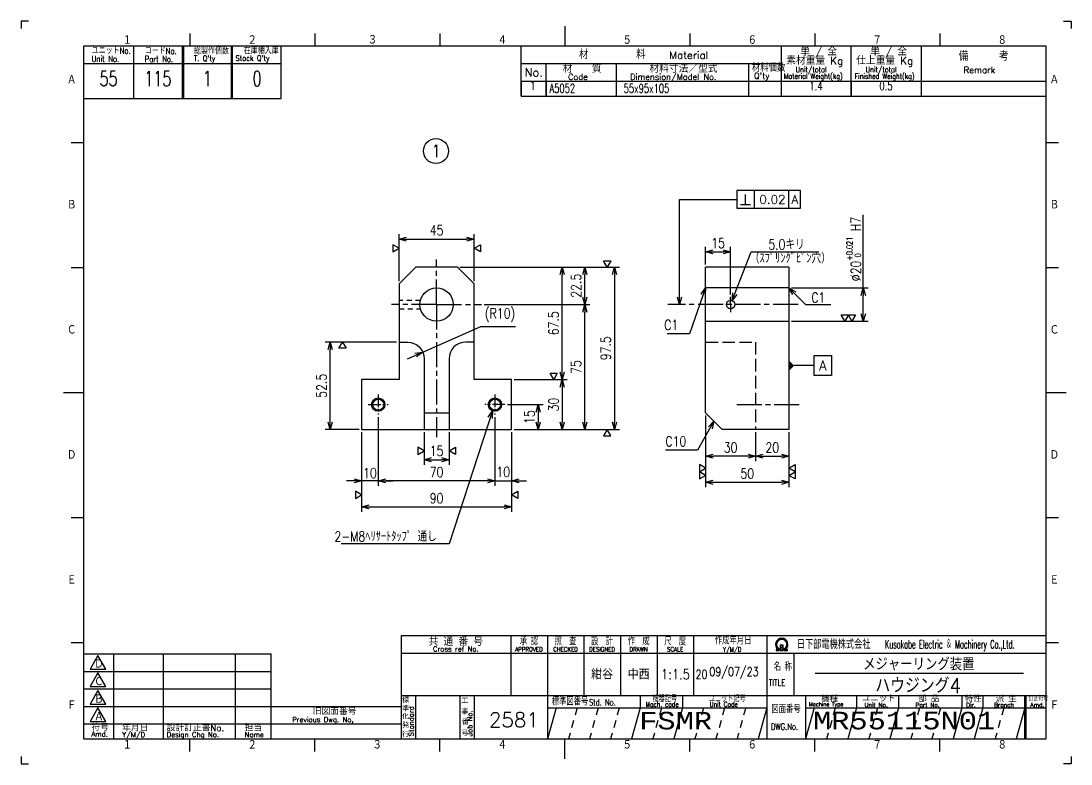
# Model space of a CAD drawing. Extents: x 0 to 630, y 0 to 446.
import ezdxf
from ezdxf.enums import TextEntityAlignment as Align

# ---------------------------------------------------------------- set-up
doc = ezdxf.new("R2010")
doc.units = 0
doc.header["$LTSCALE"] = 1.5
for name, pattern in [('GEN3', [6.75, 5, -1.75]), ('GEN3A', [3.5, 2, -1.5]), ('GEN7', [15, 10, -1.5, 2, -1.5]), ('GEN7A', [7.5, 5, -0.75, 1, -0.75])]:
    doc.linetypes.add(name, pattern=pattern)
doc.layers.get('0').update_dxf_attribs({"linetype": 'CONTINUOUS'})
doc.layers.get('DEFPOINTS').update_dxf_attribs({"linetype": 'CONTINUOUS'})
for name, color, linetype in [('2', 5, 'CONTINUOUS'), ('3', 6, 'GEN3'), ('3A', 6, 'GEN3A'), ('4', 3, 'CONTINUOUS'), ('5', 3, 'CONTINUOUS'), ('6', 52, 'CONTINUOUS'), ('7', 4, 'GEN7'), ('7A', 4, 'GEN7A'), ('8', 1, 'CONTINUOUS'), ('RAHM2', 1, 'CONTINUOUS'), ('RAHM3', 52, 'CONTINUOUS')]:
    doc.layers.add(name, color=color, linetype=linetype)
doc.styles.add('DIMENSION', font='monotxt.shx', dxfattribs={"bigfont": 'bigfont.shx'})
doc.styles.get("Standard").update_dxf_attribs({"font": 'romans.shx', "width": 0.8, "bigfont": 'extfont.shx'})
doc.styles.add('SYMBOLS', font='txt.shx', dxfattribs={"bigfont": 'extfont.shx'})
doc.dimstyles.new('GEN-ISO', dxfattribs={"dimtxt": 4, "dimasz": 3, "dimexe": 2, "dimexo": 1, "dimgap": 1, "dimtad": 3, "dimdec": 3, "dimrnd": 0.001, "dimdsep": 46, "dimtxsty": 'Standard', "dimblk": 'OPEN30', "dimcen": 0, "dimclrt": 52, "dimadec": 0, "dimazin": 0, "dimtp": 0.1, "dimtm": 0.1, "dimtfac": 0.6, "dimtdec": 3, "dimtmove": 2, "dimatfit": 3, "dimldrblk": 'OPEN30', "dimfxl": 1, "dimarcsym": 0})
doc.dimstyles.new('GEN-ISO$4', dxfattribs={"dimtxt": 4, "dimasz": 3, "dimexe": 2, "dimexo": 1, "dimgap": 1, "dimtad": 1, "dimtoh": 1, "dimdec": 3, "dimrnd": 0.001, "dimdsep": 46, "dimtxsty": 'Standard', "dimblk": 'OPEN30', "dimcen": 0, "dimclrt": 52, "dimadec": 0, "dimazin": 0, "dimtp": 0.1, "dimtm": 0.1, "dimtfac": 0.6, "dimtdec": 3, "dimtofl": 0, "dimtmove": 0, "dimatfit": 2, "dimldrblk": 'OPEN30', "dimfxl": 1, "dimarcsym": 0})

# ---------------------------------------------------------------- blocks, each defined once
blk = doc.blocks.new('1A3ﾌﾞﾋﾝ')
at = {"layer": 'RAHM2', "color": 5, "linetype": 'Continuous'}
for p, q in [((3, 297), (0, 297)), ((0, 297), (0, 294)), ((217.5, 295), (217.5, 287)), ((417, 297), (420, 297)), ((420, 297), (420, 294)), ((67.5, 292), (67.5, 287)), ((117.5, 292), (117.5, 287)), ((167.5, 292), (167.5, 287)), ((267.5, 292), (267.5, 287)), ((317.5, 292), (317.5, 287)), ((367.5, 292), (367.5, 287)), ((410, 287), (25, 287)), ((25, 287), (25, 10)), ((104, 266), (104, 287)), ((410, 10), (410, 287)), ((25, 266), (64.5, 266)), ((64.5, 266), (104, 266)), ((20, 248.5), (25, 248.5)), ((410, 248.5), (415, 248.5)), ((20, 198.5), (25, 198.5)), ((410, 198.5), (415, 198.5)), ((17, 148.5), (25, 148.5)), ((410, 148.5), (418, 148.5)), ((20, 98.5), (25, 98.5)), ((410, 98.5), (415, 98.5)), ((20, 48.5), (25, 48.5)), ((410, 48.5), (415, 48.5)), ((25, 10), (410, 10)), ((67.5, 5), (67.5, 10)), ((117.5, 5), (117.5, 10)), ((217.5, 2), (217.5, 10)), ((267.5, 5), (267.5, 10)), ((317.5, 5), (317.5, 10)), ((367.5, 5), (367.5, 10)), ((0, 3), (0, 0)), ((0, 0), (3, 0)), ((420, 0), (417, 0)), ((420, 3), (420, 0))]:
    blk.add_line(p, q, dxfattribs=at)
at = {"layer": 'RAHM2', "color": 7, "linetype": 'Continuous'}
for p, q in [((45, 287), (45, 266)), ((64.5, 287), (64.5, 266)), ((65, 287), (65, 266)), ((84, 287), (84, 266)), ((84.5, 287), (84.5, 266)), ((200, 267), (200, 287)), ((304, 287), (304, 267)), ((332, 267), (332, 287)), ((360, 287), (360, 267)), ((25, 280), (64.5, 280)), ((64.5, 280), (104, 280)), ((200, 280), (304, 280)), ((210, 267), (210, 280)), ((238, 280), (238, 267)), ((291, 280), (291, 267)), ((200, 273), (410, 273)), ((200, 267), (410, 267)), ((195.93, 51.26), (195.93, 27.42)), ((210.55, 51.26), (210.55, 10)), ((225.18, 51.26), (225.18, 27.42)), ((239.8, 51.26), (239.8, 27.42)), ((254.43, 51.26), (254.43, 27.42)), ((269.05, 51.26), (269.05, 27.42)), ((298.3, 51.26), (298.3, 10)), ((25, 44), (100, 44)), ((37, 44), (37, 10)), ((56.8, 44), (56.8, 10)), ((85.6, 44), (85.6, 10)), ((100, 10), (100, 44)), ((152.05, 44.26), (410, 44.26)), ((269.05, 44.26), (269.05, 27.42)), ((298.3, 44.26), (298.3, 44.26)), ((309.17, 44.26), (309.17, 27.42)), ((25, 37), (100, 37)), ((25, 30), (100, 30)), ((152.05, 27.42), (410, 27.42)), ((157.77, 27.42), (157.77, 10)), ((175.59, 27.42), (175.59, 10)), ((181.3, 27.42), (181.3, 10)), ((247.73, 27.42), (247.73, 22.42)), ((264.59, 27.42), (264.59, 22.42)), ((313.83, 27.42), (313.83, 10)), ((334.15, 27.42), (334.15, 22.42)), ((351, 27.42), (351, 22.42)), ((376.29, 27.42), (376.29, 22.42)), ((384.72, 27.42), (384.72, 22.42)), ((401.57, 10), (401.57, 27.42)), ((402.07, 10), (402.07, 27.42)), ((25, 23), (100, 23)), ((100, 23), (152.05, 23)), ((210.55, 22.42), (298.3, 22.42)), ((313.83, 22.42), (410, 22.42)), ((25, 16), (100, 16)), ((100, 16), (152.05, 16)), ((167.5, 5), (167.5, 10))]:
    blk.add_line(p, q, dxfattribs=at)
at = {"layer": 'RAHM2', "color": 3, "linetype": 'Continuous'}
for p, q in [((317.73, 36.35), (401.03, 36.35)), ((214.02, 22.42), (210.55, 10)), ((247.73, 22.42), (244.26, 10)), ((264.59, 22.42), (261.12, 10)), ((298.3, 22.42), (294.83, 10)), ((334.15, 22.42), (330.68, 10)), ((351, 22.42), (347.54, 10)), ((376.29, 22.42), (372.82, 10)), ((384.72, 22.42), (381.25, 10))]:
    blk.add_line(p, q, dxfattribs=at)
at = {"layer": 'RAHM2', "color": 3, "linetype": 'GEN3A'}
for p, q in [((222.44, 22.42), (218.98, 10)), ((230.87, 22.42), (227.41, 10)), ((239.3, 22.42), (235.84, 10)), ((256.16, 22.42), (252.69, 10)), ((273.01, 22.42), (269.55, 10)), ((281.44, 22.42), (277.98, 10)), ((289.87, 22.42), (286.41, 10)), ((325.72, 22.42), (322.25, 10)), ((342.57, 22.42), (339.11, 10)), ((359.43, 22.42), (355.97, 10)), ((367.86, 22.42), (364.39, 10)), ((393.14, 22.42), (389.68, 10))]:
    blk.add_line(p, q, dxfattribs=at)
at = {"layer": 'RAHM2', "color": 5, "linetype": 'Continuous'}
blk.add_lwpolyline([(410, 51.26), (152.05, 51.26), (152.05, 10)], dxfattribs=at)
at = {"layer": 'RAHM2', "color": 7, "linetype": 'Continuous'}
for points in [[(303.62, 47.51), (303.62, 45.4), (304.92, 45.4), (304.92, 47.51), (303.62, 47.51)], [(303.77, 47.36), (303.77, 46.53), (304.77, 46.53), (304.77, 47.36), (303.77, 47.36)], [(304.77, 46.38), (304.77, 45.55), (303.77, 45.55), (303.77, 46.38), (304.77, 46.38)], [(302.02, 45.4), (303.22, 45.4), (303.22, 46.01)], [(302.02, 45.58), (302.97, 45.58), (302.97, 45.91)], [(302.72, 45.82), (302.72, 45.75), (302.02, 45.75), (302.02, 45.4)], [(305.32, 45.98), (305.32, 45.4), (306.58, 45.4), (306.58, 45.75), (305.85, 45.75), (305.85, 45.8)], [(305.57, 45.87), (305.57, 45.58), (306.58, 45.58)]]:
    blk.add_lwpolyline(points, dxfattribs=at)
for points in [[(30.79, 43.41), (27.65, 37.97), (33.92, 37.97)], [(30.79, 36.41), (27.65, 30.97), (33.92, 30.97)], [(30.79, 29.41), (27.65, 23.97), (33.92, 23.97)], [(30.79, 22.41), (27.65, 16.97), (33.92, 16.97)]]:
    blk.add_lwpolyline(points, close=True, dxfattribs=at)
at = {"layer": 'RAHM2', "color": 3, "linetype": 'Continuous'}
for points in [[(317.29, 22.42), (313.83, 10)], [(401.57, 22.42), (401.57, 22.42), (398.11, 10)]]:
    blk.add_lwpolyline(points, dxfattribs=at)
at = {"layer": 'RAHM2', "color": 7, "linetype": 'Continuous'}
for radius, start, end in [(2.5, 308.2706, 230.8952), (2.28, 303.9949, 234.4013), (2.06, 299.8294, 238.4756)]:
    blk.add_arc((304.3, 47.76), radius, start, end, dxfattribs=at)
at = {"layer": 'RAHM2', "color": 5, "linetype": 'Continuous'}
for s, p in [('１', (40.6, 287.58)), ('２', (90.6, 287.58)), ('４', (190.6, 287.58)), ('５', (240.6, 287.58)), ('６', (290.6, 287.58)), ('７', (340.6, 287.58)), ('８', (390.6, 287.58)), ('Ａ', (18.36, 271.74)), ('Ａ', (411.44, 271.74)), ('Ｂ', (18.36, 221.74)), ('Ｂ', (411.44, 221.74)), ('Ｃ', (18.36, 171.74)), ('Ｃ', (411.44, 171.74)), ('Ｄ', (18.36, 121.74)), ('Ｄ', (411.44, 121.74)), ('Ｅ', (18.36, 71.74)), ('Ｅ', (411.44, 71.74)), ('Ｆ', (18.36, 21.74)), ('Ｆ', (411.44, 21.74)), ('１', (40.6, 5.87)), ('２', (90.6, 5.87)), ('３', (140.6, 5.87)), ('４', (190.6, 5.87)), ('５', (240.6, 5.87)), ('６', (290.6, 5.87)), ('７', (340.6, 5.87)), ('８', (390.6, 5.87))]:
    blk.add_text(s, height=3.31, dxfattribs=at).set_placement(p)
blk.add_text('３', height=3.31, dxfattribs=at).set_placement((140.6, 289.58), align=Align.MIDDLE)
at = {"layer": 'RAHM2', "color": 7, "linetype": 'Continuous'}
for s, height, width, p in [('ユニットNo.', 2.5, 0.8, (28.29, 283.92)), ('コードNo.', 2.5, 0.8, (49.52, 283.81)), ('総製作個数', 2.5, 0.8, (69.17, 283.72)), ('在庫棚入庫', 2.5, 0.8, (89.08, 283.82)), ('Unit No.', 2.5, 0.8, (28.29, 280.64)), ('Part No.', 2.5, 0.8, (49.52, 280.53)), ("T. Q'ty", 2.2, 0.8, (69.17, 280.96)), ("Stock Q'ty", 2.2, 0.8, (85.8, 281.06)), ('材料個数', 3, 0.8, (292.32, 276.75)), ('Unit/total', 2.2, 0.7, (309.86, 276.49)), ('Unit/total', 2.2, 0.7, (337.86, 276.49)), ('Material Weight(kg)', 2.2, 0.68, (305.1, 273.86)), ('Finished Weight(kg)', 2.2, 0.68, (333.46, 273.86)), ('作成年月日', 3, 0.7, (277.49, 47.82)), ('Y/M/D', 1.8, 0.8, (280.79, 44.87)), ('Kusakabe Electric ＆ Machinery Co.,Ltd.', 3.3108, 0.5, (345.56, 46.19)), ('名 称', 3, 0.7, (301.06, 37.33)), ('20', 3.5, 0.8, (269.81, 34.08)), ('TITLE', 2.5, 0.8, (299.18, 31.25)), ('標準図番号', 3, 0.7, (212.26, 23.44)), ('Std. No.', 2.5, 0.7, (227.23, 23.44)), ('機器記号', 2.5, 0.7, (252.65, 24.77)), ('ユニット記号', 2.5, 0.7, (275.14, 24.85)), ('訂正符号', 2, 0.7, (403.01, 25.16)), ('Mach. code', 2, 0.7, (249.86, 22.83)), ('Unit Code', 2, 0.7, (275.45, 22.83)), ('図面番号', 3, 0.7, (300.15, 20.37)), ('Machine Type', 1.7, 0.9, (315.15, 23.05))]:
    blk.add_text(s, height=height, dxfattribs=dict(at, width=width)).set_placement(p)
for s, height, p in [('単 / 全', 3, (311.71, 283.26)), ('単 / 全', 3, (339.71, 283.26)), ('材\u3000\u3000\u3000\u3000\u3000料', 3.311, (223.18, 281.82)), ('Material', 3, (259.34, 281.82)), ('素材重量 Kg', 3, (306.08, 279.63)), ('仕上重量 Kg', 3, (334.08, 279.63)), ('備     考', 3.311, (375.08, 281.21)), ('No.', 3.311, (201.5, 274.82)), ('材\u3000\u3000質', 3, (216.68, 276.39)), ('材料寸法／型式', 3, (251.33, 276.39)), ('Remark', 2.5, (377.03, 276.16)), ('Code', 2.4, (218.82, 273.45)), ('Dimension/Model No.', 2.4, (243.65, 273.45)), ("Q'ty", 2.4, (293.19, 273.93)), ('Ｄ', 3.2, (29.23, 38.2)), ('Ｃ', 3.2, (29.23, 31.2)), ('Ｂ', 3.2, (29.23, 24.2)), ('標', 2, (152.44, 24.43)), ('工', 2, (176.15, 24.24)), ('機種', 2.4, (320.08, 24.76)), ('ユニット', 2.4, (336.39, 24.96)), ('部 品', 2.4, (358.93, 24.79)), ('特性', 2.4, (377.55, 24.78)), ('派 生', 2.4, (389.89, 24.72)), ('旧図面番号', 2.5, (116.71, 19.69)), ('準', 2, (152.47, 21.11)), ('事', 2, (176.17, 19.92)), ('Unit No.', 1.7, (337.39, 22.76)), ('Part No.', 1.7, (357.81, 22.76)), ('Dir.', 1.7, (378.09, 22.76)), ('Branch', 1.7, (389.24, 22.76)), ('Amd.', 1.7, (403.74, 22.76)), ('Ａ', 3.2, (29.23, 17.2)), ('Previous Dwg. No,', 2, (108.5, 16.75)), ('化', 2, (152.37, 17.95)), ('番', 2, (176.31, 15.76)), ('Amd.', 2, (28.17, 10.93)), ('符号', 2.5, (28.17, 13.37)), ('Y/M/D', 2, (40.49, 10.7)), ('年月日', 2.5, (40.49, 13.14)), ('設計訂正書No.', 2.5, (58.29, 13.18)), ('Design Chg No.', 2, (58.29, 10.75)), ('担当', 2.5, (89.5, 13.18)), ('Name', 2, (89.5, 10.75)), ('行', 2, (152.46, 10.82)), ('発', 2, (152.46, 14.47)), ('号', 2, (176.11, 11.28))]:
    blk.add_text(s, height=height, dxfattribs=at).set_placement(p)
for s, height, p in [('共 通 番 号', 3, (173.93, 49.14)), ('Cross ref No.', 2, (173.93, 46.01))]:
    blk.add_text(s, height=height, dxfattribs=at).set_placement(p, align=Align.MIDDLE)
for s, height, width, p in [('承 認', 3, 0.7, (203.18, 49.35)), ('照  査', 3, 0.7, (217.8, 49.35)), ('設  計', 3, 0.7, (232.43, 49.35)), ('作  成', 3, 0.7, (247.05, 49.35)), ('尺  度', 3, 0.7, (261.67, 49.35)), ('APPROVED', 1.8, 0.8, (203.18, 45.85)), ('CHECKED', 1.8, 0.8, (217.8, 45.85)), ('DESIGNED', 1.8, 0.8, (232.43, 45.85)), ('DRAWN', 1.8, 0.8, (247.05, 45.85)), ('SCALE', 1.8, 0.8, (261.67, 45.85)), ('DWG.No.', 2.5, 0.8, (305.41, 14.96))]:
    blk.add_text(s, height=height, dxfattribs=dict(at, width=width)).set_placement(p, align=Align.MIDDLE)
at = {"layer": 'RAHM2', "color": 7, "linetype": 'Continuous', "width": 0.844147}
blk.add_text('日下部電機株式会社', height=3.311, dxfattribs=at).set_placement((310.35, 46.06), (339.79, 46.06), align=Align.FIT)
at = {"layer": 'RAHM2', "color": 7, "linetype": 'Continuous'}
for s, p in [('Standard', (157.07, 11.05)), ('Job No.', (180.5, 11.05))]:
    blk.add_text(s, height=2, rotation=90, dxfattribs=at).set_placement(p)
at = {"layer": 'RAHM2', "color": 5, "linetype": 'Continuous', "width": 0.7}
for tag, p in [('HEADER3', (35, 274.01)), ('HEADER4', (54.75, 274)), ('HEADER15', (74.49, 274)), ('HEADER16', (94.43, 274))]:
    blk.add_attdef(tag, text='', height=6, dxfattribs=at).set_placement(p, align=Align.MIDDLE)
at = {"layer": 'RAHM2', "color": 7, "linetype": 'Continuous'}
blk.add_attdef('HEADER5', text='', height=2.5, dxfattribs=at).set_placement((63.69, 267.1), align=Align.BOTTOM_RIGHT)
for tag, height, width, p in [('HEADER1', 5, 0.9, (359.12, 40.15)), ('HEADER25', 3.2, 0.63, (46.91, 40.38)), ('HEADER23', 3.33, 0.8, (71.4, 40.2)), ('HEADER24', 3.5, 0.8, (92.57, 40.22)), ('HEADER7', 5, 0.8, (174.38, 35.8)), ('GEN-TITLE-SCA', 4, 0.85, (261.79, 35.85)), ('HEADER22', 3.2, 0.63, (46.91, 33.38)), ('HEADER20', 3.33, 0.8, (71.4, 33.2)), ('HEADER21', 3.5, 0.8, (92.57, 33.22)), ('HEADER2', 6, 0.9, (358.89, 31.68)), ('HEADER19', 3.2, 0.63, (46.91, 26.38)), ('HEADER17', 3.33, 0.8, (71.4, 26.2)), ('HEADER18', 3.5, 0.8, (92.57, 26.22)), ('HEADER11', 3.2, 0.63, (46.91, 19.38)), ('HEADER9', 3.33, 0.8, (71.4, 19.2)), ('HEADER10', 3.5, 0.8, (92.57, 19.22)), ('HEADER14', 3.31, 0.8, (126.54, 12.82))]:
    blk.add_attdef(tag, text='', height=height, dxfattribs=dict(at, width=width)).set_placement(p, align=Align.MIDDLE)
for tag, p in [('HEADER27', (232.45, 36.09)), ('HEADER26', (247.07, 36.09))]:
    blk.add_attdef(tag, text='', height=4, dxfattribs=at).set_placement(p, align=Align.MIDDLE)
at = {"layer": 'RAHM2', "color": 7, "linetype": 'Continuous', "width": 0.8}
blk.add_attdef('GEN-TITLE-DAT', text='', height=3.5, dxfattribs=at).set_placement((275.35, 34.1), align=Align.BOTTOM_LEFT)
at = {"layer": 'RAHM2', "color": 5, "linetype": 'Continuous'}
blk.add_attdef('HEADER6', text='', height=5.8, dxfattribs=at).set_placement((207.09, 13.03), align=Align.BOTTOM_RIGHT)
at = {"layer": 'RAHM2', "color": 5, "linetype": 'Continuous', "style": 'DIMENSION', "width": 1.2}
for tag, p in [('HEADER13', (213.56, 11.75)), ('HEADER12', (247.26, 11.72)), ('GEN-TITLE-DWG', (316.79, 11.74))]:
    blk.add_attdef(tag, text='', height=7.02, dxfattribs=at).set_placement(p, align=Align.BOTTOM_LEFT)
at = {"layer": 'RAHM2', "color": 5, "linetype": 'Continuous', "style": 'DIMENSION'}
blk.add_attdef('HEADER8', text='', height=7.02, dxfattribs=at).set_placement((408.58, 11.71), align=Align.BOTTOM_RIGHT)
blk = doc.blocks.new('GENBALLOON1')
blk.add_circle((0, 0), 5)
at = {"flags": 1}
blk.add_attdef('GEN_PARENT', text='', height=2.5, dxfattribs=at).set_placement((0, 0), align=Align.MIDDLE)
blk.add_attdef('REF_NO', text='', height=3.5).set_placement((0, 0), align=Align.MIDDLE)
at = {"color": 7, "flags": 1}
for tag, p in [('5GENINF', (6.43, 0.96)), ('6GENINF', (6.43, 0.63)), ('7GENINF', (6.43, 0.3)), ('8GENINF', (6.43, -0.04)), ('9GENINF', (6.43, -0.37)), ('3GENINF', (6.43, -2.34)), ('4GENINF', (6.43, -2.67)), ('10GENINF', (6.43, -0.7)), ('11GENINF', (6.43, -1)), ('12GENINF', (6.43, -1.34)), ('13GENINF', (6.43, -1.67)), ('14GENINF', (6.43, -2)), ('15GENINF', (6.43, -3)), ('16GENINF', (6.43, -3.34)), ('17GENINF', (6.43, -3.7)), ('18GENINF', (6.43, -4.04)), ('19GENINF', (6.43, -4.37)), ('20GENINF', (6.43, -4.7)), ('21GENINF', (6.43, -5.04)), ('22GENINF', (6.43, -5.37))]:
    blk.add_attdef(tag, p, '', height=0.2, dxfattribs=at)
blk = doc.blocks.new('STDBUHIN')
at = {"color": 7}
for p, q in [((0, 0), (0, -6)), ((10, 0), (10, -6)), ((38, 0), (38, -6)), ((91, 0), (91, -6)), ((104, 0), (104, -6)), ((132, 0), (132, -6)), ((160, 0), (160, -6)), ((0, -6), (210, -6))]:
    blk.add_line(p, q, dxfattribs=at)
at = {"layer": 'RAHM3', "color": 7, "width": 0.9}
for tag, p in [('1GENST', (4.710911, -4.609434)), ('4GENST', (96.434633, -4.658422)), ('5GENST', (118, -4.729)), ('6GENST', (146, -4.729))]:
    blk.add_attdef(tag, text='', height=3.5, dxfattribs=at).set_placement(p, align=Align.BOTTOM_CENTER)
at = {"layer": 'RAHM3', "color": 7}
for tag, p, width in [('2GENST', (11.373533, -4.658422), 0.8), ('3GENST', (41.070972, -4.658422), 0.8), ('7GENST', (162.759538, -4.671383), 0.9)]:
    blk.add_attdef(tag, p, '', height=3.5, dxfattribs=dict(at, width=width))
blk = doc.blocks.new('_Open30')
at = {"color": 0, "linetype": 'ByBlock', "lineweight": -2}
for p, q in [((-1, 0.27), (0, 0)), ((0, 0), (-1, -0.27)), ((0, 0), (-1, 0))]:
    blk.add_line(p, q, dxfattribs=at)
blk = doc.blocks.new('*D30')
at = {"layer": '5', "color": 0, "lineweight": -2}
for p, q in [((263.35, 298), (327.78, 298)), ((324.78, 235), (324.78, 293.5)), ((295.85, 230.5), (327.78, 230.5))]:
    blk.add_line(p, q, dxfattribs=at)
at = {"layer": 'DEFPOINTS', "color": 0}
for p in [(261.85, 298), (324.78, 298), (294.35, 230.5)]:
    blk.add_point(p, dxfattribs=at)
at = {"layer": '5', "color": 0, "lineweight": -2, "xscale": 4.5, "yscale": 4.5, "zscale": 4.5}
for p, rotation in [((324.78, 298), 90), ((324.78, 230.5), 270)]:
    blk.add_blockref('_Open30', p, dxfattribs=dict(at, rotation=rotation))
at = {"layer": '5', "color": 52, "insert": (319.53, 264.25), "char_height": 6, "attachment_point": 5, "rotation": 90}
blk.add_mtext('67.5', dxfattribs=at)
blk = doc.blocks.new('*D31')
at = {"layer": '5', "color": 0, "lineweight": -2}
for p, q in [((295.85, 230.5), (327.78, 230.5)), ((324.78, 226), (324.78, 205)), ((295.85, 200.5), (327.78, 200.5))]:
    blk.add_line(p, q, dxfattribs=at)
at = {"layer": 'DEFPOINTS', "color": 0}
for p in [(294.35, 230.5), (294.35, 200.5), (324.78, 200.5)]:
    blk.add_point(p, dxfattribs=at)
at = {"layer": '5', "color": 0, "lineweight": -2, "xscale": 4.5, "yscale": 4.5, "zscale": 4.5}
for p, rotation in [((324.78, 230.5), 90), ((324.78, 200.5), 270)]:
    blk.add_blockref('_Open30', p, dxfattribs=dict(at, rotation=rotation))
at = {"layer": '5', "color": 52, "insert": (319.53, 215.5), "char_height": 6, "attachment_point": 5, "rotation": 90}
blk.add_mtext('30', dxfattribs=at)
blk = doc.blocks.new('*D32')
at = {"layer": '5', "color": 0, "lineweight": -2}
for p, q in [((263.35, 298), (359.11, 298)), ((356.11, 293.5), (356.11, 205)), ((295.85, 200.5), (359.11, 200.5))]:
    blk.add_line(p, q, dxfattribs=at)
at = {"layer": 'DEFPOINTS', "color": 0}
for p in [(261.85, 298), (294.35, 200.5), (356.11, 200.5)]:
    blk.add_point(p, dxfattribs=at)
at = {"layer": '5', "color": 0, "lineweight": -2, "xscale": 4.5, "yscale": 4.5, "zscale": 4.5}
for p, rotation in [((356.11, 298), 90), ((356.11, 200.5), 270)]:
    blk.add_blockref('_Open30', p, dxfattribs=dict(at, rotation=rotation))
at = {"layer": '5', "color": 52, "insert": (350.86, 249.25), "char_height": 6, "attachment_point": 5, "rotation": 90}
blk.add_mtext('97.5', dxfattribs=at)
blk = doc.blocks.new('*D33')
at = {"layer": '5', "color": 0, "lineweight": -2}
for p, q in [((263.35, 298), (341.29, 298)), ((338.29, 280), (338.29, 293.5)), ((277.85, 275.5), (341.29, 275.5))]:
    blk.add_line(p, q, dxfattribs=at)
at = {"layer": 'DEFPOINTS', "color": 0}
for p in [(261.85, 298), (338.29, 298), (276.35, 275.5)]:
    blk.add_point(p, dxfattribs=at)
at = {"layer": '5', "color": 0, "lineweight": -2, "xscale": 4.5, "yscale": 4.5, "zscale": 4.5}
for p, rotation in [((338.29, 298), 90), ((338.29, 275.5), 270)]:
    blk.add_blockref('_Open30', p, dxfattribs=dict(at, rotation=rotation))
at = {"layer": '5', "color": 52, "insert": (333.04, 286.75), "char_height": 6, "attachment_point": 5, "rotation": 90}
blk.add_mtext('22.5', dxfattribs=at)
blk = doc.blocks.new('*D34')
at = {"layer": '5', "color": 0, "lineweight": -2}
for p, q in [((277.85, 275.5), (341.29, 275.5)), ((338.29, 205), (338.29, 271)), ((295.85, 200.5), (341.29, 200.5))]:
    blk.add_line(p, q, dxfattribs=at)
at = {"layer": 'DEFPOINTS', "color": 0}
for p in [(276.35, 275.5), (338.29, 275.5), (294.35, 200.5)]:
    blk.add_point(p, dxfattribs=at)
at = {"layer": '5', "color": 0, "lineweight": -2, "xscale": 4.5, "yscale": 4.5, "zscale": 4.5}
for p, rotation in [((338.29, 275.5), 90), ((338.29, 200.5), 270)]:
    blk.add_blockref('_Open30', p, dxfattribs=dict(at, rotation=rotation))
at = {"layer": '5', "color": 52, "insert": (333.04, 238), "char_height": 6, "attachment_point": 5, "rotation": 90}
blk.add_mtext('75', dxfattribs=at)
blk = doc.blocks.new('*D35')
at = {"layer": '5', "color": 0, "lineweight": -2}
for p, q in [((225.35, 253), (182.58, 253)), ((185.58, 205), (185.58, 248.5)), ((202.85, 200.5), (182.58, 200.5))]:
    blk.add_line(p, q, dxfattribs=at)
at = {"layer": 'DEFPOINTS', "color": 0}
for p in [(185.58, 253), (226.85, 253), (204.35, 200.5)]:
    blk.add_point(p, dxfattribs=at)
at = {"layer": '5', "color": 0, "lineweight": -2, "xscale": 4.5, "yscale": 4.5, "zscale": 4.5}
for p, rotation in [((185.58, 253), 90), ((185.58, 200.5), 270)]:
    blk.add_blockref('_Open30', p, dxfattribs=dict(at, rotation=rotation))
at = {"layer": '5', "color": 52, "insert": (180.33, 226.75), "char_height": 6, "attachment_point": 5, "rotation": 90}
blk.add_mtext('52.5', dxfattribs=at)
blk = doc.blocks.new('*D36')
at = {"layer": '5', "color": 0, "lineweight": -2}
for p, q in [((204.35, 199), (204.35, 151.12)), ((294.35, 199), (294.35, 151.12)), ((208.85, 154.12), (289.85, 154.12))]:
    blk.add_line(p, q, dxfattribs=at)
at = {"layer": 'DEFPOINTS', "color": 0}
for p in [(204.35, 200.5), (294.35, 200.5), (294.35, 154.12)]:
    blk.add_point(p, dxfattribs=at)
at = {"layer": '5', "color": 0, "lineweight": -2, "xscale": 4.5, "yscale": 4.5, "zscale": 4.5, "rotation": 180}
blk.add_blockref('_Open30', (204.35, 154.12), dxfattribs=at)
at = {"layer": '5', "color": 0, "lineweight": -2, "xscale": 4.5, "yscale": 4.5, "zscale": 4.5}
blk.add_blockref('_Open30', (294.35, 154.12), dxfattribs=at)
at = {"layer": '5', "color": 52, "insert": (249.35, 159.37), "char_height": 6, "attachment_point": 5}
blk.add_mtext('90', dxfattribs=at)
blk = doc.blocks.new('*D37')
at = {"layer": '5', "color": 0, "lineweight": -2}
for p, q in [((214.35, 208), (214.35, 166.75)), ((204.35, 199), (204.35, 166.75)), ((199.85, 169.75), (195.35, 169.75)), ((214.35, 169.75), (204.35, 169.75)), ((218.85, 169.75), (223.35, 169.75))]:
    blk.add_line(p, q, dxfattribs=at)
at = {"layer": 'DEFPOINTS', "color": 0}
for p in [(214.35, 209.5), (204.35, 200.5), (204.35, 169.75)]:
    blk.add_point(p, dxfattribs=at)
at = {"layer": '5', "color": 0, "lineweight": -2, "xscale": 4.5, "yscale": 4.5, "zscale": 4.5}
blk.add_blockref('_Open30', (204.35, 169.75), dxfattribs=at)
at = {"layer": '5', "color": 0, "lineweight": -2, "xscale": 4.5, "yscale": 4.5, "zscale": 4.5, "rotation": 180}
blk.add_blockref('_Open30', (214.35, 169.75), dxfattribs=at)
at = {"layer": '5', "color": 52, "insert": (209.35, 174.43), "char_height": 6, "attachment_point": 5}
blk.add_mtext('10', dxfattribs=at)
blk = doc.blocks.new('*D38')
at = {"layer": '5', "color": 0, "lineweight": -2}
for p, q in [((214.35, 208), (214.35, 166.75)), ((284.35, 208), (284.35, 166.75)), ((279.85, 169.75), (218.85, 169.75))]:
    blk.add_line(p, q, dxfattribs=at)
at = {"layer": 'DEFPOINTS', "color": 0}
for p in [(214.35, 209.5), (284.35, 209.5), (214.35, 169.75)]:
    blk.add_point(p, dxfattribs=at)
at = {"layer": '5', "color": 0, "lineweight": -2, "xscale": 4.5, "yscale": 4.5, "zscale": 4.5, "rotation": 180}
blk.add_blockref('_Open30', (214.35, 169.75), dxfattribs=at)
at = {"layer": '5', "color": 0, "lineweight": -2, "xscale": 4.5, "yscale": 4.5, "zscale": 4.5}
blk.add_blockref('_Open30', (284.35, 169.75), dxfattribs=at)
at = {"layer": '5', "color": 52, "insert": (249.35, 175), "char_height": 6, "attachment_point": 5}
blk.add_mtext('70', dxfattribs=at)
blk = doc.blocks.new('*D39')
at = {"layer": '5', "color": 0, "lineweight": -2}
for p, q in [((241.85, 199), (241.85, 179.46)), ((256.85, 199), (256.85, 179.46)), ((246.35, 182.46), (252.35, 182.46))]:
    blk.add_line(p, q, dxfattribs=at)
at = {"layer": 'DEFPOINTS', "color": 0}
for p in [(241.85, 200.5), (256.85, 200.5), (256.85, 182.46)]:
    blk.add_point(p, dxfattribs=at)
at = {"layer": '5', "color": 0, "lineweight": -2, "xscale": 4.5, "yscale": 4.5, "zscale": 4.5, "rotation": 180}
blk.add_blockref('_Open30', (241.85, 182.46), dxfattribs=at)
at = {"layer": '5', "color": 0, "lineweight": -2, "xscale": 4.5, "yscale": 4.5, "zscale": 4.5}
blk.add_blockref('_Open30', (256.85, 182.46), dxfattribs=at)
at = {"layer": '5', "color": 52, "insert": (249.35, 187.71), "char_height": 6, "attachment_point": 5}
blk.add_mtext('15', dxfattribs=at)
blk = doc.blocks.new('*D40')
at = {"layer": '5', "color": 0, "lineweight": -2}
for p, q in [((284.35, 208), (284.35, 166.75)), ((294.35, 199), (294.35, 166.75)), ((279.85, 169.75), (275.35, 169.75)), ((284.35, 169.75), (294.35, 169.75)), ((298.85, 169.75), (303.35, 169.75))]:
    blk.add_line(p, q, dxfattribs=at)
at = {"layer": 'DEFPOINTS', "color": 0}
for p in [(284.35, 209.5), (294.35, 200.5), (294.35, 169.75)]:
    blk.add_point(p, dxfattribs=at)
at = {"layer": '5', "color": 0, "lineweight": -2, "xscale": 4.5, "yscale": 4.5, "zscale": 4.5}
blk.add_blockref('_Open30', (284.35, 169.75), dxfattribs=at)
at = {"layer": '5', "color": 0, "lineweight": -2, "xscale": 4.5, "yscale": 4.5, "zscale": 4.5, "rotation": 180}
blk.add_blockref('_Open30', (294.35, 169.75), dxfattribs=at)
at = {"layer": '5', "color": 52, "insert": (289.35, 175.13), "char_height": 6, "attachment_point": 5}
blk.add_mtext('10', dxfattribs=at)
blk = doc.blocks.new('*D41')
at = {"layer": '5', "color": 0, "lineweight": -2}
for p, q in [((291.85, 215.5), (313.38, 215.5)), ((310.38, 211), (310.38, 205)), ((295.85, 200.5), (313.38, 200.5))]:
    blk.add_line(p, q, dxfattribs=at)
at = {"layer": 'DEFPOINTS', "color": 0}
for p in [(290.35, 215.5), (294.35, 200.5), (310.38, 200.5)]:
    blk.add_point(p, dxfattribs=at)
at = {"layer": '5', "color": 0, "lineweight": -2, "xscale": 4.5, "yscale": 4.5, "zscale": 4.5}
for p, rotation in [((310.38, 215.5), 90), ((310.38, 200.5), 270)]:
    blk.add_blockref('_Open30', p, dxfattribs=dict(at, rotation=rotation))
at = {"layer": '5', "color": 52, "insert": (305.13, 208), "char_height": 6, "attachment_point": 5, "rotation": 90}
blk.add_mtext('15', dxfattribs=at)
blk = doc.blocks.new('*D42')
at = {"layer": '5', "color": 0, "lineweight": -2}
for p, q in [((226.85, 289.5), (226.85, 317.77)), ((271.85, 289.5), (271.85, 317.77)), ((231.35, 314.77), (267.35, 314.77))]:
    blk.add_line(p, q, dxfattribs=at)
at = {"layer": 'DEFPOINTS', "color": 0}
for p in [(271.85, 314.77), (226.85, 288), (271.85, 288)]:
    blk.add_point(p, dxfattribs=at)
at = {"layer": '5', "color": 0, "lineweight": -2, "xscale": 4.5, "yscale": 4.5, "zscale": 4.5, "rotation": 180}
blk.add_blockref('_Open30', (226.85, 314.77), dxfattribs=at)
at = {"layer": '5', "color": 0, "lineweight": -2, "xscale": 4.5, "yscale": 4.5, "zscale": 4.5}
blk.add_blockref('_Open30', (271.85, 314.77), dxfattribs=at)
at = {"layer": '5', "color": 52, "insert": (249.35, 320.02), "char_height": 6, "attachment_point": 5}
blk.add_mtext('45', dxfattribs=at)
blk = doc.blocks.new('*D43')
at = {"layer": '5', "color": 0, "lineweight": -2}
for p, q in [((241, 247.02), (275.95, 262.38)), ((275.95, 262.38), (296.71, 262.38)), ((231.85, 243), (236.89, 245.21))]:
    blk.add_line(p, q, dxfattribs=at)
at = {"layer": 'DEFPOINTS', "color": 0}
for p in [(241, 247.02), (231.85, 243)]:
    blk.add_point(p, dxfattribs=at)
at = {"layer": '5', "color": 0, "lineweight": -2, "xscale": 4.5, "yscale": 4.5, "zscale": 4.5, "rotation": 23.72951897862561}
blk.add_blockref('_Open30', (241, 247.02), dxfattribs=at)
at = {"layer": '5', "color": 52, "insert": (287.45, 269.2), "char_height": 6, "attachment_point": 5}
blk.add_mtext('(R10)', dxfattribs=at)
blk = doc.blocks.new('*D44')
at = {"layer": '5', "color": 0, "lineweight": -2}
for p, q in [((410.77, 209), (410.77, 181.53)), ((440.77, 199), (440.77, 181.53)), ((436.27, 184.53), (415.27, 184.53))]:
    blk.add_line(p, q, dxfattribs=at)
at = {"layer": 'DEFPOINTS', "color": 0}
for p in [(410.77, 210.5), (440.77, 200.5), (410.77, 184.53)]:
    blk.add_point(p, dxfattribs=at)
at = {"layer": '5', "color": 0, "lineweight": -2, "xscale": 4.5, "yscale": 4.5, "zscale": 4.5, "rotation": 180}
blk.add_blockref('_Open30', (410.77, 184.53), dxfattribs=at)
at = {"layer": '5', "color": 0, "lineweight": -2, "xscale": 4.5, "yscale": 4.5, "zscale": 4.5}
blk.add_blockref('_Open30', (440.77, 184.53), dxfattribs=at)
at = {"layer": '5', "color": 52, "insert": (425.77, 189.78), "char_height": 6, "attachment_point": 5}
blk.add_mtext('30', dxfattribs=at)
blk = doc.blocks.new('*D45')
at = {"layer": '5', "color": 0, "lineweight": -2}
for p, q in [((410.77, 209), (410.77, 165.9)), ((460.77, 199), (460.77, 165.9)), ((415.27, 168.9), (456.27, 168.9))]:
    blk.add_line(p, q, dxfattribs=at)
at = {"layer": 'DEFPOINTS', "color": 0}
for p in [(410.77, 210.5), (460.77, 200.5), (460.77, 168.9)]:
    blk.add_point(p, dxfattribs=at)
at = {"layer": '5', "color": 0, "lineweight": -2, "xscale": 4.5, "yscale": 4.5, "zscale": 4.5, "rotation": 180}
blk.add_blockref('_Open30', (410.77, 168.9), dxfattribs=at)
at = {"layer": '5', "color": 0, "lineweight": -2, "xscale": 4.5, "yscale": 4.5, "zscale": 4.5}
blk.add_blockref('_Open30', (460.77, 168.9), dxfattribs=at)
at = {"layer": '5', "color": 52, "insert": (435.77, 174.15), "char_height": 6, "attachment_point": 5}
blk.add_mtext('50', dxfattribs=at)
blk = doc.blocks.new('*D46')
at = {"layer": '5', "color": 0, "lineweight": -2}
for p, q in [((440.77, 199), (440.77, 181.53)), ((460.77, 199), (460.77, 181.53)), ((445.27, 184.53), (456.27, 184.53))]:
    blk.add_line(p, q, dxfattribs=at)
at = {"layer": 'DEFPOINTS', "color": 0}
for p in [(440.77, 200.5), (460.77, 200.5), (460.77, 184.53)]:
    blk.add_point(p, dxfattribs=at)
at = {"layer": '5', "color": 0, "lineweight": -2, "xscale": 4.5, "yscale": 4.5, "zscale": 4.5, "rotation": 180}
blk.add_blockref('_Open30', (440.77, 184.53), dxfattribs=at)
at = {"layer": '5', "color": 0, "lineweight": -2, "xscale": 4.5, "yscale": 4.5, "zscale": 4.5}
blk.add_blockref('_Open30', (460.77, 184.53), dxfattribs=at)
at = {"layer": '5', "color": 52, "insert": (450.77, 189.78), "char_height": 6, "attachment_point": 5}
blk.add_mtext('20', dxfattribs=at)
blk = doc.blocks.new('*D47')
at = {"layer": '5', "color": 0, "lineweight": -2}
for p, q in [((462.27, 285.5), (508.39, 285.5)), ((505.39, 270), (505.39, 281)), ((462.27, 265.5), (508.39, 265.5))]:
    blk.add_line(p, q, dxfattribs=at)
at = {"layer": 'DEFPOINTS', "color": 0}
for p in [(460.77, 285.5), (505.39, 285.5), (460.77, 265.5)]:
    blk.add_point(p, dxfattribs=at)
at = {"layer": '5', "color": 0, "lineweight": -2, "xscale": 4.5, "yscale": 4.5, "zscale": 4.5}
for p, rotation in [((505.39, 285.5), 90), ((505.39, 265.5), 270)]:
    blk.add_blockref('_Open30', p, dxfattribs=dict(at, rotation=rotation))
at = {"layer": '5', "color": 52, "insert": (499.61, 308.77), "char_height": 6, "attachment_point": 5, "rotation": 90}
blk.add_mtext('%%c20{\\H3.600000;\\S+0.021^  0;} H7', dxfattribs=at)
blk = doc.blocks.new('*D48')
at = {"layer": '5', "color": 0, "lineweight": -2}
for p, q in [((410.77, 299.5), (410.77, 310.06)), ((425.77, 281.55), (425.77, 310.06)), ((415.27, 307.06), (421.27, 307.06))]:
    blk.add_line(p, q, dxfattribs=at)
at = {"layer": 'DEFPOINTS', "color": 0}
for p in [(425.77, 307.06), (410.77, 298), (425.77, 280.05)]:
    blk.add_point(p, dxfattribs=at)
at = {"layer": '5', "color": 0, "lineweight": -2, "xscale": 4.5, "yscale": 4.5, "zscale": 4.5, "rotation": 180}
blk.add_blockref('_Open30', (410.77, 307.06), dxfattribs=at)
at = {"layer": '5', "color": 0, "lineweight": -2, "xscale": 4.5, "yscale": 4.5, "zscale": 4.5}
blk.add_blockref('_Open30', (425.77, 307.06), dxfattribs=at)
at = {"layer": '5', "color": 52, "insert": (418.27, 312.31), "char_height": 6, "attachment_point": 5}
blk.add_mtext('15', dxfattribs=at)
blk = doc.blocks.new('REFM0')
at = {"layer": '6', "ltscale": 20}
blk.add_lwpolyline([(10.07, 0.01), (2.07, 0.01)], dxfattribs=at)
blk.add_lwpolyline([(17.07, 4.01), (17.07, -3.99), (10.07, -3.99), (10.07, 4.01)], close=True, dxfattribs=at)
blk.add_solid([(2.07, 0.01), (0.07, 2.01), (0.07, -1.99)], dxfattribs=at)
blk.add_attdef('REFERENCE', text='', height=4, dxfattribs=at).set_placement((13.57, -2), align=Align.CENTER)
blk = doc.blocks.new('GEOTOL-031128165941')
at = {"layer": '6', "color": 2}
for p, q in [((3.5, -2), (3.5, 2)), ((7, 3.5), (7, -3.5)), ((20.85, -3.5), (20.85, 3.5)), ((1.5, -2), (5.5, -2))]:
    blk.add_line(p, q, dxfattribs=at)
blk.add_lwpolyline([(0, -3.5), (25.49, -3.5), (25.49, 3.5), (0, 3.5)], close=True, dxfattribs=at)
at = {"layer": '6', "color": 2, "style": 'SYMBOLS', "flags": 1}
blk.add_attdef('STYLE', text='', height=3.5, dxfattribs=at).set_placement((0, -3.5), align=Align.RIGHT)
at = {"layer": '6', "color": 2, "style": 'SYMBOLS'}
for tag, p in [('COL01', (9, -1.75)), ('COL02', (21.85, -1.75))]:
    blk.add_attdef(tag, p, '', height=3.5, dxfattribs=at)

msp = doc.modelspace()

# ---------------------------------------------------------------- linework, layer by layer
at = {"layer": '2'}
for p, q in [((460.7665, 297.9962), (410.7665, 297.9962)), ((460.7665, 285.4962), (410.7665, 285.4962)), ((410.7665, 265.4962), (460.7665, 265.4962)), ((241.8504, 210.4962), (256.8504, 210.4962))]:
    msp.add_line(p, q, dxfattribs=at)
msp.add_lwpolyline([(261.8504, 297.9962), (236.8504, 297.9962), (226.8504, 287.9962), (226.8504, 230.4962), (204.3504, 230.4962), (204.3504, 200.4962), (294.3504, 200.4962), (294.3504, 230.4962), (271.8504, 230.4962), (271.8504, 287.9962)], close=True, dxfattribs=at)
msp.add_lwpolyline([(460.7665, 297.9962), (460.7665, 200.4962), (420.7665, 200.4962), (410.7665, 210.4962), (410.7665, 297.9962)], dxfattribs=at)
for points in [[(226.8504, 252.9962), (231.8504, 252.9962, -0.41421356), (241.8504, 242.9962), (241.8504, 200.4962)], [(271.8504, 252.9962), (266.8504, 252.9962, 0.41421356), (256.8504, 242.9962), (256.8504, 200.4962)]]:
    msp.add_lwpolyline(points, format="xyb", dxfattribs=at)
for centre, radius in [((249.3504, 275.4962), 10), ((425.7665, 275.4962), 2.5), ((214.3504, 215.4962), 3.3235), ((284.3504, 215.4962), 3.3235)]:
    msp.add_circle(centre, radius, dxfattribs=at)
at = {"layer": '3'}
msp.add_lwpolyline([(410.7665, 252.9962), (440.7665, 252.9962), (440.7665, 200.4962)], dxfattribs=at)
at = {"layer": '3A'}
for p, q in [((239.6679, 277.9962), (226.8504, 277.9962)), ((226.8504, 272.9962), (239.6679, 272.9962))]:
    msp.add_line(p, q, dxfattribs=at)
at = {"layer": '4'}
msp.add_line((505.3938, 285.4962), (505.3938, 329.3137), dxfattribs=at)
for centre in [(214.3504, 215.4962), (284.3504, 215.4962)]:
    msp.add_circle(centre, 4, dxfattribs=at)
at = {"layer": '7'}
for p, q in [((249.3504, 275.4962), (249.3504, 302.4975)), ((425.7665, 275.4962), (425.7665, 280.0532)), ((249.3504, 275.4962), (222.349, 275.4962)), ((249.3504, 275.4962), (249.3504, 195.9103)), ((249.3504, 275.4962), (276.3517, 275.4962)), ((466.2369, 275.4962), (388.0584, 275.4962)), ((425.7665, 275.4962), (425.7665, 270.9391)), ((429.4374, 215.4962), (466.9755, 215.4962))]:
    msp.add_line(p, q, dxfattribs=at)
at = {"layer": '7A'}
for p, q in [((214.3504, 221.4962), (214.3504, 209.4962)), ((284.3504, 221.4962), (284.3504, 209.4962)), ((208.3504, 215.4962), (220.3504, 215.4962)), ((290.3504, 215.4962), (278.3504, 215.4962))]:
    msp.add_line(p, q, dxfattribs=at)
at = {"layer": '8'}
for points in [[(226.8504, 309.2204), (223.1004, 311.3849), (223.1004, 307.0544), (226.8504, 309.2189)], [(271.8504, 309.2204), (275.6004, 311.3849), (275.6004, 307.0544), (271.8504, 309.2189)], [(351.7367, 297.9962), (349.5722, 301.7462), (353.9027, 301.7462), (351.7382, 297.9962)], [(494.2356, 265.4962), (492.0711, 269.2462), (496.4016, 269.2462), (494.2371, 265.4962)], [(498.5661, 265.4962), (496.4016, 269.2462), (500.7321, 269.2462), (498.5676, 265.4962)], [(192.8676, 252.9962), (195.0321, 249.2462), (190.7016, 249.2462), (192.8661, 252.9962)], [(319.6205, 230.4962), (317.456, 234.2462), (321.7865, 234.2462), (319.622, 230.4962)], [(351.7367, 200.4962), (349.5722, 196.7462), (353.9027, 196.7462), (351.7382, 200.4962)], [(241.8504, 187.8259), (238.1004, 189.9904), (238.1004, 185.6599), (241.8504, 187.8244)], [(256.8504, 187.8259), (260.6004, 189.9904), (260.6004, 185.6599), (256.8504, 187.8244)], [(410.7665, 177.3796), (407.0165, 179.5441), (407.0165, 175.2136), (410.7665, 177.3781)], [(460.7665, 177.3796), (464.5165, 179.5441), (464.5165, 175.2136), (460.7665, 177.3781)], [(410.7665, 173.0491), (407.0165, 175.2136), (407.0165, 170.8831), (410.7665, 173.0476)], [(460.7665, 173.0491), (464.5165, 175.2136), (464.5165, 170.8831), (460.7665, 173.0476)], [(204.3504, 161.3317), (200.6004, 163.4962), (200.6004, 159.1657), (204.3504, 161.3302)], [(294.3504, 161.3317), (298.1004, 163.4962), (298.1004, 159.1657), (294.3504, 161.3302)]]:
    msp.add_lwpolyline(points, close=True, dxfattribs=at)

# ---------------------------------------------------------------- block references
at = {"layer": '2', "xscale": 1.5, "yscale": 1.5, "zscale": 1.5}
msp.add_blockref('1A3ﾌﾞﾋﾝ', (0, 0), dxfattribs=at).add_auto_attribs({'GEN-TITLE-DWG': 'MR55115N01', 'GEN-TITLE-DAT': '09/07/23', 'GEN-TITLE-SCA': '1:1.5', 'HEADER1': 'メジャーリング装置', 'HEADER2': 'ハウジング4', 'HEADER3': '55', 'HEADER4': '115', 'HEADER6': '2581', 'HEADER12': 'FSMR', 'HEADER15': '1', 'HEADER16': '0', 'HEADER27': '紺谷', 'HEADER26': '中西'})
at = {"layer": '5'}
ref = msp.add_blockref('GENBALLOON1', (248.9886, 367.5117), dxfattribs=dict(at, xscale=1.5, yscale=1.5, zscale=1.5))
ref.add_attrib('REF_NO', '1', dxfattribs={"color": 7, "height": 7.5, "width": 0.7}).set_placement((248.9886, 367.5117), align=Align.MIDDLE_CENTER)
at = {"layer": '6', "xscale": 1.5, "yscale": 1.5, "zscale": 1.5}
for name, p, values in [('GEOTOL-031128165941', (429.4824, 338.5372), {'COL02': 'A', 'COL01': '0.02'}), ('REFM0', (460.7665, 238.8922), {'REFERENCE': 'A'})]:
    msp.add_blockref(name, p, dxfattribs=at).add_auto_attribs(values)
at = {"layer": 'RAHM2'}
ref = msp.add_blockref('STDBUHIN', (300.0001, 409.5), dxfattribs=dict(at, xscale=1.5, yscale=1.5, zscale=1.5))
ref.add_attrib('1GENST', '1', dxfattribs={"layer": 'RAHM3', "color": 7, "height": 5.25, "width": 0.7}).set_placement((307.0664, 402.5858), align=Align.BOTTOM_CENTER)
ref.add_attrib('2GENST', 'A5052', (317.0604, 402.5124), dxfattribs={"layer": 'RAHM3', "color": 7, "height": 5.25, "width": 0.7})
ref.add_attrib('3GENST', '55x95x105', (361.6065, 402.5124), dxfattribs={"layer": 'RAHM3', "color": 7, "height": 5.25, "width": 0.7})
ref.add_attrib('5GENST', '1.4', dxfattribs={"layer": 'RAHM3', "color": 7, "height": 5.25, "width": 0.7}).set_placement((477.0001, 402.4065), align=Align.BOTTOM_CENTER)
ref.add_attrib('6GENST', '0.5', dxfattribs={"layer": 'RAHM3', "color": 7, "height": 5.25, "width": 0.7}).set_placement((519.0001, 402.4065), align=Align.BOTTOM_CENTER)

# ---------------------------------------------------------------- texts
at = {"layer": '5', "color": 52, "char_height": 6}
for s, insert, attachment_point in [('5.0キリ', (448.3852, 311.4943), 4), ('（ｽﾌﾟﾘﾝｸﾞﾋﾟﾝ穴）', (437.3399, 303.1425), 4), ('C1', (474.1995, 279.6747), 4), ('C1', (394.366, 263.2369), 6), ('C10', (399.1892, 193.4189), 6), ('2-M8ﾍﾘｻｰﾄﾀｯﾌﾟ 通し', (249.4721, 136.433), 6)]:
    msp.add_mtext(s, dxfattribs=dict(at, insert=insert, attachment_point=attachment_point))

# ---------------------------------------------------------------- dimensions: what is measured, and where the dimension line sits
at = {"layer": '5'}
dim = msp.add_linear_dim(base=(505.3938, 285.4962), p1=(460.7665, 265.4962), p2=(460.7665, 285.4962), angle=90, text='%%c<> H7', dimstyle='GEN-ISO', override={"dimscale": 1.5, "dimgap": 1.5, "dimtol": 1, "dimtp": 0.021, "dimtm": 0}, dxfattribs=at)
dim.commit()
dim.dimension.update_dxf_attribs({"geometry": '*D47', "text_midpoint": (499.607, 308.766), "dimtype": 160})
for base, p1, p2, picture, middle in [((271.8504, 314.7683), (226.8504, 287.9962), (271.8504, 287.9962), '*D42', (249.3504, 320.0183)), ((425.7665, 307.0575), (410.7665, 297.9962), (425.7665, 280.0532), '*D48', (418.2665, 312.3075)), ((410.7665, 184.5289), (440.7665, 200.4962), (410.7665, 210.4962), '*D44', (425.7665, 189.7789)), ((460.7665, 168.9019), (410.7665, 210.4962), (460.7665, 200.4962), '*D45', (435.7665, 174.1519)), ((294.3504, 154.1239), (204.3504, 200.4962), (294.3504, 200.4962), '*D36', (249.3504, 159.3739)), ((256.8504, 182.4568), (241.8504, 200.4962), (256.8504, 200.4962), '*D39', (249.3504, 187.7068)), ((460.7665, 184.5289), (440.7665, 200.4962), (460.7665, 200.4962), '*D46', (450.7665, 189.7789))]:
    dim = msp.add_linear_dim(base=base, p1=p1, p2=p2, dimstyle='GEN-ISO', override={"dimscale": 1.5, "dimgap": 1.5, "dimtp": 0.05, "dimtm": 0.05}, dxfattribs=at)
    dim.commit()
    dim.dimension.update_dxf_attribs({"geometry": picture, "text_midpoint": middle})
for base, p1, p2, angle, picture, middle in [((324.7817, 297.9962), (294.3504, 230.4962), (261.8504, 297.9962), 90, '*D30', (319.5317, 264.2462)), ((356.114, 200.4962), (261.8504, 297.9962), (294.3504, 200.4962), 90, '*D32', (350.864, 249.2462)), ((338.295, 297.9962), (276.3517, 275.4962), (261.8504, 297.9962), 90, '*D33', (333.045, 286.7462)), ((338.295, 275.4962), (294.3504, 200.4962), (276.3517, 275.4962), 90, '*D34', (333.045, 237.9962)), ((185.585, 252.9962), (204.3504, 200.4962), (226.8504, 252.9962), 90, '*D35', (180.335, 226.7462)), ((324.7817, 200.4962), (294.3504, 230.4962), (294.3504, 200.4962), 90, '*D31', (319.5317, 215.4962)), ((310.3802, 200.4962), (290.3504, 215.4962), (294.3504, 200.4962), 90, '*D41', (305.1302, 207.9962)), ((214.3504, 169.7509), (284.3504, 209.4962), (214.3504, 209.4962), 180, '*D38', (249.3504, 175.0009))]:
    dim = msp.add_linear_dim(base=base, p1=p1, p2=p2, angle=angle, dimstyle='GEN-ISO', override={"dimscale": 1.5, "dimgap": 1.5, "dimtp": 0.05, "dimtm": 0.05}, dxfattribs=at)
    dim.commit()
    dim.dimension.update_dxf_attribs({"geometry": picture, "text_midpoint": middle})
dim = msp.add_radius_dim(center=(231.8504, 242.9962), mpoint=(241.0049, 247.0204), text='(<>)', dimstyle='GEN-ISO$4', override={"dimscale": 1.5, "dimgap": 1.5, "dimtp": 0.05, "dimtm": 0.05}, dxfattribs=at)
dim.commit()
dim.dimension.update_dxf_attribs({"geometry": '*D43', "text_midpoint": (287.4535, 262.3801), "dimtype": 164})
for base, p1, p2, picture, middle in [((204.3504, 169.7509), (214.3504, 209.4962), (204.3504, 200.4962), '*D37', (209.3504, 174.4265)), ((294.3504, 169.7509), (284.3504, 209.4962), (294.3504, 200.4962), '*D40', (289.3504, 175.128))]:
    dim = msp.add_linear_dim(base=base, p1=p1, p2=p2, angle=180, dimstyle='GEN-ISO', override={"dimscale": 1.5, "dimgap": 1.5, "dimtp": 0.05, "dimtm": 0.05}, dxfattribs=at)
    dim.commit()
    dim.dimension.update_dxf_attribs({"geometry": picture, "text_midpoint": middle, "dimtype": 160})

# ---------------------------------------------------------------- leaders
at = {"layer": '5', "linetype": 'Continuous'}
msp.add_leader([(395.0253, 275.4962), (395.0253, 338.5372), (429.4824, 338.5372)], dimstyle='GEN-ISO', override={"dimscale": 1.5}, dxfattribs=at)
at = {"layer": '5'}
for points in [[(426.6734, 277.8259), (438.0751, 307.1128), (478.6531, 307.1128)], [(460.7665, 285.4962), (470.7821, 275.4805), (485.8317, 275.4805)]]:
    msp.add_leader(points, dimstyle='GEN-ISO', override={"dimscale": 1.5}, dxfattribs=at)
at = {"layer": '5', "annotation_type": 0, "has_hookline": 1, "hookline_direction": 1}
for points, text_width in [([(410.7665, 285.4962), (401.116, 257.9869), (396.616, 257.9869)], 6.6), ([(282.9036, 211.767), (256.9329, 132.0467), (252.4329, 132.0467)], 58.0314), ([(415.7665, 205.4962), (405.9392, 188.1689), (401.4392, 188.1689)], 12.5714)]:
    msp.add_leader(points, dimstyle='GEN-ISO', override={"dimscale": 1.5, "dimgap": 1.5, "dimtp": 0.05, "dimtm": 0.05}, dxfattribs=dict(at, text_width=text_width))

doc.saveas('drawing.dxf')
